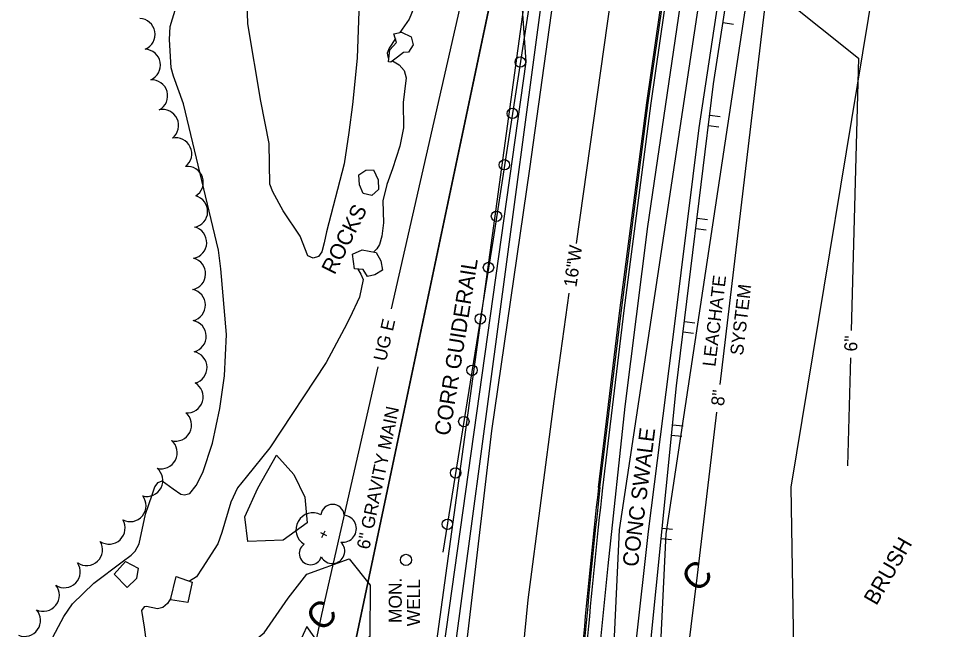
# Model space of a CAD drawing. Extents: x 0 to 9328, y -1540 to 7782.
# Drawn here: x 4085.5 to 4262.8, y 3956.6 to 4074.1 of the extents above; entities that cross this region are included whole.
import ezdxf

# ---------------------------------------------------------------- set-up
doc = ezdxf.new("R2010")
doc.units = 0
for name, color, linetype in [('Level 1', 7, 'Continuous'), ('Level 12', 7, 'Continuous'), ('Level 13', 7, 'Continuous'), ('Level 2', 7, 'Continuous'), ('Level 3', 7, 'Continuous'), ('Level 5', 7, 'Continuous'), ('Level 6', 7, 'Continuous'), ('Level 7', 7, 'Continuous')]:
    doc.layers.add(name, color=color, linetype=linetype)

msp = doc.modelspace()

# ---------------------------------------------------------------- linework, layer by layer
at = {"layer": 'Level 12'}
for p, q in [((4189.89, 4129.21), (4162.88, 3932.68)), ((4137.71, 3894.76), (4179.78, 4094.39)), ((4229.48, 4080.55), (4220.34, 4003.71)), ((4229.48, 4080.55), (4247, 4066.49)), ((4247, 4066.49), (4245.6, 4014.13)), ((4245.46, 4008.84), (4244.91, 3988.12)), ((4219.71, 3998.42), (4215.98, 3967.03)), ((4215.98, 3967.03), (4210.38, 3921.99))]:
    msp.add_line(p, q, dxfattribs=at)
for points in [[(4157.2, 4018.28), (4173.64, 4090.43), (4176.27, 4102.02), (4176.53, 4110.9), (4172.06, 4158.74), (4170.22, 4168.85), (4165.23, 4200.16), (4164.7, 4210.77), (4164.96, 4214.71)], [(4167.31, 3953.03), (4183.11, 4065.77), (4182.32, 4076.87), (4180.48, 4091.91)], [(4143.8, 3959.5), (4154.65, 4007.12)], [(4126.26, 3777.62), (4126.26, 3833.31), (4125.55, 3864.86), (4126.22, 3870.75), (4140.17, 3942.34), (4143.8, 3959.5)]]:
    msp.add_lwpolyline(points, dxfattribs=at)
msp.add_circle((4160, 3970), 1.07, dxfattribs=at)
at = {"layer": 'Level 13'}
for p, q in [((4201.02, 3975.8), (4229.1, 4161.34)), ((4210, 3975), (4238, 4160)), ((4168.26, 3944.16), (4192.03, 4121.99)), ((4202.98, 4103.36), (4192.7, 4030.84)), ((4179.78, 4094.39), (4131.68, 3866.14)), ((4191.34, 4021.28), (4188.4, 4000.52)), ((4188.4, 4000.52), (4183.43, 3962.3)), ((4191.28, 3766.4), (4201.02, 3975.8)), ((4200, 3760), (4210, 3975)), ((4183.43, 3962.3), (4177.79, 3905.43))]:
    msp.add_line(p, q, dxfattribs=at)
for points in [[(5573, 5618), (5375, 5602), (5155, 5542), (5131, 5524), (4992, 5352), (4875, 5230), (4672, 4992), (4571, 4902), (4559, 4853), (4580, 4733), (4566, 4638), (4547, 4610), (4520, 4596), (4433, 4594), (4387, 4542), (4286, 4309), (4274, 4174), (4251, 4087), (4234, 3984), (4236, 3863), (4231, 3791)], [(4197.01, 3983.92), (4201.13, 4017.99), (4206.29, 4057.88), (4212.21, 4098.78), (4216.94, 4136.16)], [(4197.29, 3983.93), (4201.41, 4018), (4206.57, 4057.89), (4212.49, 4098.79), (4217.22, 4136.17)], [(4197.29, 3983.93), (4201.41, 4018), (4206.57, 4057.89), (4212.49, 4098.79), (4217.22, 4136.17)]]:
    msp.add_lwpolyline(points, dxfattribs=at)
for centre in [(5404.42, 3847.72), (5404.7, 3847.73), (5404.7, 3847.73)]:
    msp.add_arc(centre, 1215.06, 173.56418, 176.45264, dxfattribs=at)
at = {"layer": 'Level 2'}
for points in [[(4203.3, 4221.49), (4200.7, 4190.94), (4197.18, 4150.33), (4194.98, 4128.08), (4190.27, 4092.25), (4183.77, 4045.21), (4176.42, 3994.82), (4170.93, 3948.11)], [(4217.72, 4136.11), (4212.99, 4098.72), (4207.07, 4057.82), (4201.91, 4017.94), (4197.79, 3983.87)]]:
    msp.add_lwpolyline(points, dxfattribs=at)
msp.add_arc((5404.7, 3847.73), 1214.56, 173.56418, 176.45264, dxfattribs=at)
at = {"layer": 'Level 3'}
for points in [[(4229.04, 4237.2), (4226.62, 4203.72), (4225.22, 4182.71), (4224.04, 4166.51), (4222.5, 4151.95), (4219.51, 4126.26), (4216.42, 4103.88), (4212.96, 4078.6), (4206.45, 4034.15), (4202.07, 3999.51), (4198.82, 3968.86), (4196.69, 3947.69), (4194.77, 3920.76), (4193.06, 3895.98), (4192, 3875.84), (4190.79, 3849.31), (4190.12, 3823.13), (4189.67, 3788.22), (4189.22, 3761.61), (4189.99, 3731.77)], [(4235.62, 4224.4), (4233.8, 4193.07), (4231.14, 4165.98), (4229.44, 4145.42), (4225.58, 4116.7), (4222.19, 4092.11), (4216.27, 4053.09), (4211.66, 4015.91), (4206.54, 3975.47), (4204.1, 3953.59), (4202.58, 3924.46), (4200.78, 3891.71), (4198.72, 3857.68), (4197.6, 3825.57), (4197.16, 3790.73), (4196.89, 3758.92), (4197.41, 3729.84)]]:
    msp.add_lwpolyline(points, dxfattribs=at)
at = {"layer": 'Level 5'}
for points in [[(4190.35, 4120.11), (4176.74, 4031.71), (4167.1, 3971.46)], [(4103.88, 3967.23), (4106.11, 3969.66), (4108.51, 3968.38), (4108.18, 3966.41), (4106.41, 3964.67), (4103.88, 3967.23)]]:
    msp.add_lwpolyline(points, dxfattribs=at)
for points in [[(4156.64, 4065.77), (4156.88, 4068.07), (4158.2, 4069.52), (4157.69, 4071.19), (4159.17, 4071.51), (4161.01, 4070.58), (4161.4, 4069.09), (4160.47, 4067.64), (4159.53, 4067.6), (4158.39, 4066.66), (4157.11, 4065.75)], [(4151.77, 4040.47), (4151.08, 4042.16), (4150.95, 4044.08), (4152.29, 4044.96), (4153.73, 4044.99), (4154.67, 4043.12), (4154.75, 4041.26), (4153.42, 4040.1)], [(4150.09, 4026.01), (4149.74, 4028.83), (4151.55, 4029.63), (4154.27, 4029.14), (4155.19, 4027.54), (4155.52, 4025.75), (4153.99, 4024.81), (4152.59, 4024.48), (4151.77, 4025.82)], [(4129.63, 3973.54), (4129.05, 3978.28), (4131.53, 3983.8), (4135.13, 3990.17), (4138.42, 3986.43), (4140.57, 3982.07), (4141.03, 3977.12), (4136.41, 3973.77)], [(4134.33, 3945.31), (4128.63, 3943.13), (4125.58, 3945.8), (4127.36, 3951.7), (4132.71, 3955.98), (4137.38, 3962.61), (4140.93, 3967.27), (4149.06, 3970.2), (4153.1, 3965.14), (4153.08, 3955.27), (4150.07, 3952.84), (4148.87, 3944.79), (4146.46, 3937.38), (4143.38, 3937.24), (4143.41, 3941.15), (4141.01, 3942.04), (4141.59, 3944.82), (4144.05, 3947.6), (4141.96, 3948.11), (4143.73, 3953.22), (4140.95, 3957.17), (4138.1, 3951.03)], [(4114.75, 3962.33), (4115.84, 3966.8), (4118.9, 3965.69), (4118.09, 3961.79)]]:
    msp.add_lwpolyline(points, close=True, dxfattribs=at)
for centre in [(4181.98, 4065.75), (4180.46, 4055.87), (4178.93, 4045.99), (4177.41, 4036.1), (4175.86, 4026.23), (4174.28, 4016.35), (4172.7, 4006.48), (4171.12, 3996.6), (4169.54, 3986.73), (4167.96, 3976.85)]:
    msp.add_circle(centre, 1, dxfattribs=at)
at = {"layer": 'Level 6'}
for points in [[(4155.62, 4097.39), (4157.3, 4097.13), (4158.31, 4096.83), (4159.59, 4095.91), (4160.55, 4094.62), (4161.06, 4093.12), (4161, 4091.25), (4160.53, 4088.61), (4158.92, 4085.51), (4158.64, 4084.57), (4159, 4083.84), (4160.37, 4083.08), (4161.23, 4082.45), (4161.86, 4081.6), (4162.18, 4080.52), (4162.12, 4078.75), (4161.63, 4076.51), (4160.6, 4073.97), (4158.8, 4071.43)], [(4150.93, 4075.55), (4150.65, 4066.48), (4149.7, 4057.59), (4149.03, 4052.23), (4148.09, 4046.19), (4144.73, 4033.12), (4144.26, 4031), (4143.85, 4029.28), (4143.17, 4028.34), (4142.14, 4028.03), (4141.11, 4028.45), (4139.66, 4032.27), (4136.38, 4037.12), (4134.41, 4040.78), (4133.84, 4042.28), (4133.71, 4050.07), (4132.08, 4058.23), (4129.59, 4073.12), (4129.47, 4077.37)], [(4091.57, 3954.15), (4094.22, 3959.11), (4095.9, 3961.52), (4099.97, 3965.52), (4105.42, 3969.64), (4107.18, 3970.89), (4107.93, 3971.65), (4108.68, 3973.09), (4109.92, 3978.81), (4111.2, 3982.52), (4111.74, 3984.06), (4112.35, 3984.88), (4113.16, 3985.23), (4115.26, 3983.68), (4116.74, 3982.66), (4117.4, 3982.48), (4118.47, 3982.77), (4119.69, 3984.31), (4120.97, 3986.8), (4122.79, 3992.42), (4124.23, 3999.1), (4125.12, 4005.39), (4125.53, 4013.36), (4124.39, 4025.97), (4123.95, 4029.54), (4117.22, 4057.74), (4115.28, 4063.06), (4114.85, 4064.63), (4114.57, 4070.12), (4114.7, 4072.59), (4115.83, 4076.4)], [(4157.98, 4070.26), (4156.76, 4068.4), (4156.39, 4067.46), (4156.56, 4066.52), (4156.71, 4066.43)], [(4157.43, 4065.98), (4158.72, 4065.19), (4159.67, 4064.14), (4160.01, 4062.73), (4159.71, 4060.1), (4159.43, 4057.95), (4159.51, 4053.08), (4158.82, 4049.57), (4157.41, 4045.19), (4156.3, 4042.2), (4155.58, 4039.04), (4155.71, 4034.81), (4155.39, 4032.29), (4154.94, 4030.64), (4154.38, 4029.85), (4153.8, 4029.23)], [(4150.77, 4025.94), (4151.32, 4024.94), (4151.76, 4023.93), (4151.04, 4020.56), (4149.24, 4016.53), (4148.11, 4014.44), (4144.63, 4007.99), (4133.84, 3991.55), (4129.27, 3985.94), (4127.63, 3983.88), (4126.31, 3981.07), (4124.58, 3975.27), (4123.83, 3973.11), (4120.81, 3968.38), (4119.73, 3966.71), (4118.37, 3965.89)], [(4114.82, 3962.62), (4114.81, 3962.61), (4114.14, 3961.59), (4113.26, 3960.87), (4112.24, 3960.61), (4110.13, 3961.04), (4109.67, 3960.99), (4109.19, 3960.29), (4109.7, 3957.03), (4109.9, 3955.14)]]:
    msp.add_lwpolyline(points, dxfattribs=at)
at = {"layer": 'Level 7'}
for p, q in [((4220.99, 4073.37), (4222.96, 4073.06)), ((4218.43, 4055.55), (4220.41, 4055.31)), ((4218.18, 4053.57), (4220.17, 4053.32)), ((4215.98, 4035.7), (4217.97, 4035.46)), ((4215.74, 4033.72), (4217.72, 4033.47)), ((4213.54, 4015.85), (4215.53, 4015.61)), ((4213.3, 4013.87), (4215.28, 4013.62)), ((4211.27, 3995.98), (4213.26, 3995.78)), ((4211.07, 3993.99), (4213.06, 3993.79)), ((4143.56, 3975.25), (4144.74, 3974.66)), ((4143.81, 3974.32), (4144.45, 3975.61)), ((4209.27, 3976.08), (4211.26, 3975.88)), ((4209.07, 3974.09), (4211.06, 3973.89))]:
    msp.add_line(p, q, dxfattribs=at)
msp.add_lwpolyline([(4199.89, 3707.14), (4199.25, 3763.51), (4199.42, 3822.29), (4201.84, 3881), (4206.08, 3944.66), (4211.98, 4003.5), (4219.12, 4061.54), (4227.88, 4118.3), (4234.24, 4180.11), (4237.37, 4230.52), (4241.02, 4264.77)], dxfattribs=at)
for centre, radius, start, end in [((4108.69, 4071.07), 3.08, 292.8442, 87.4834), ((4109.74, 4065.16), 3.07, 292.8442, 87.4834), ((4111.1, 4059.26), 3.08, 298.4223, 93.0615), ((4113.22, 4053.55), 3.07, 307.7042, 102.3435), ((4115.76, 4048.11), 3.07, 307.7042, 102.3435), ((4117.97, 4042.62), 3.07, 301.4756, 96.1149), ((4118.8, 4037.02), 3.08, 280.809, 75.4483), ((4118.61, 4031.03), 3.08, 280.809, 75.4483), ((4118.41, 4025.03), 3.08, 280.809, 75.4483), ((4118.37, 4019), 3.07, 283.7401, 78.3793), ((4118.51, 4012.99), 3.08, 284.4041, 79.0433), ((4118.69, 4006.99), 3.08, 284.4041, 79.0433), ((4117.93, 4001.35), 3.08, 265.4955, 60.1347), ((4115.71, 3995.93), 3.08, 255.2563, 49.8955), ((4112.94, 3990.61), 3.08, 255.2563, 49.8955), ((4110.18, 3985.28), 3.08, 255.2563, 49.8955), ((4106.96, 3980.43), 3.08, 242.9757, 37.6149), ((4145.88, 3978.42), 2.25, 4.7504, 173.3696), ((4142.11, 3975.8), 3.26, 62.0376, 238.7743), ((4147.84, 3976), 2.62, 262.5378, 83.7699), ((4102.93, 3976.11), 3.08, 236.3396, 30.9788), ((4098.59, 3971.97), 3.07, 236.3396, 30.9788), ((4141.67, 3971.24), 2.17, 125.1992, 342.0691), ((4145.84, 3971.69), 2.39, 208.0366, 45.8333), ((4094.3, 3967.73), 3.08, 238.3554, 32.9947), ((4090.29, 3963.19), 3.08, 244.1686, 38.8078), ((4086.68, 3958.35), 3.07, 247.5698, 42.2091)]:
    msp.add_arc(centre, radius, start, end, dxfattribs=at)

# ---------------------------------------------------------------- texts
at = {"layer": 'Level 1'}
for s, height, rotation, p in [('ROCKS', 2.98, 63.5, (4146.29, 4024.7)), ('CORR GUIDERAIL', 2.99, 80.9097, (4168.39, 3993.75)), ('BRUSH', 2.99, 60, (4250.43, 3961.08))]:
    msp.add_text(s, height=height, rotation=rotation, dxfattribs=at).set_placement(p)
at = {"layer": 'Level 12'}
for s, height, rotation, p in [('LEACHATE', 2.5, 83.2181, (4219.48, 4007.08)), ('SYSTEM', 2.5, 83.2181, (4224.78, 4009.23)), ('UG E', 2.5, 77.1611, (4156.15, 4008.06)), ('6"', 2.5, 88.4724, (4246.74, 4010.06)), ('8"', 2.5, 83.2181, (4221.1, 3999.51)), ('C', 5, 45, (4215.98, 3963.49)), ('MON.', 2.5, 90, (4159.19, 3957.86)), ('WELL', 2.5, 90, (4162.69, 3957.23)), ('C', 5, 45, (4143.81, 3955.94))]:
    msp.add_text(s, height=height, rotation=rotation, dxfattribs=at).set_placement(p)
at = {"layer": 'Level 13'}
for s, rotation, p in [('16"W', 81.9307, (4192.76, 4022.34)), ('6" GRAVITY MAIN', 78.0996, (4152.94, 3971.88))]:
    msp.add_text(s, height=2.5, rotation=rotation, dxfattribs=at).set_placement(p)
at = {"layer": 'Level 3'}
msp.add_text('CONC SWALE', height=2.99, rotation=82.7843, dxfattribs=at).set_placement((4204.57, 3968.55))

doc.saveas('drawing.dxf')
